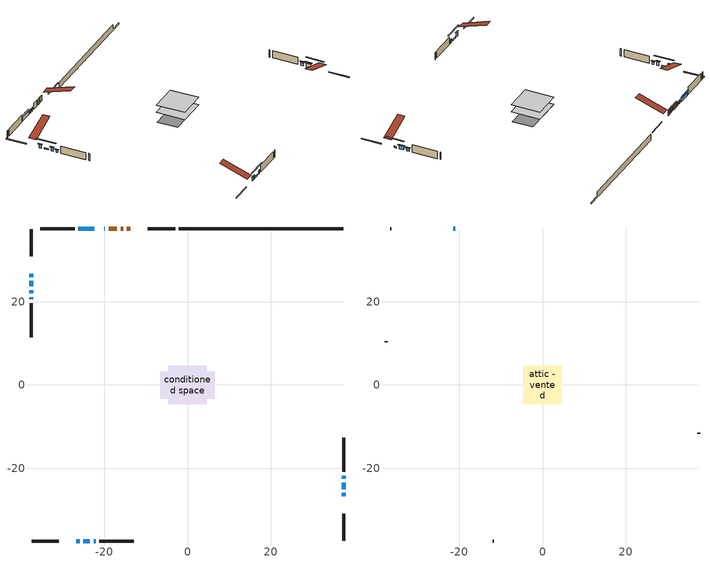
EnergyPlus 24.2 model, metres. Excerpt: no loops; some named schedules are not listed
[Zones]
conditioned space
 floor adiabatic (AdiabaticFloorConstruction): -4.65,-4.65 -4.65,4.65 4.65,4.65 4.65,-4.65 z0.7
 floor foundation (Slab1 construction): -6.59,-3.28 -6.59,3.28 6.59,3.28 6.59,-3.28 z-1.22
 wall outside (RimJoist1 construction): -2.98,37.43 -9.49,37.43 / -37.43,-37.43 -30.92,-37.43 / -37.43,37.43 -37.43,30.92 / 37.43,-37.43 37.43,-30.92 z0.7:1
 wall outside (AdiabaticWallConstruction 1): -13.74,37.43 -14.54,37.43 / -15.47,37.43 -16.02,37.43 / -16.95,37.43 -18.94,37.43 z0.7:2.73
 wall outside (AdiabaticWallConstruction): -19.87,37.43 -20,37.43 / -22.53,-37.43 -22.06,-37.43 z0.7:1.92; -37.43,26.67 -37.43,25.91 / -26.67,-37.43 -25.91,-37.43 / 37.43,-24.98 37.43,-23.46 z0.7:1.87; 37.43,-26.68 37.43,-25.91 / -24.98,-37.43 -23.46,-37.43 z0.7:1.21; -37.43,24.98 -37.43,23.71 z0.7:1.13; 37.43,-22.53 37.43,-21.77 z0.7:1.62; -22.39,37.43 -26.15,37.43 z0.7:1.97; -37.43,22.79 -37.43,22.02 z0.7:1.84; -37.43,21.1 -37.43,20.58 z0.7:1.44
 wall outside (Wall1 construction): -27.08,37.43 -35.31,37.43 / -21.13,-37.43 -12.9,-37.43 / -37.43,19.66 -37.43,11.43 / 37.43,-20.84 37.43,-12.61 z0.7:3.14
 wall foundation (FoundationWall1 construction): -2.05,37.43,-1.22 -2.05,37.43,0.7 33.48,37.43,0.7 33.48,37.43,-0.76 37.43,37.43,-0.76 37.43,37.43,-1.22
 window (WindowConstruction 7): -19.87,37.43 -20,37.43 z0.7:1.92
 window (WindowConstruction 5): -37.43,26.67 -37.43,25.91 z0.7:1.87
 window (WindowConstruction 6): -26.67,-37.43 -25.91,-37.43 z0.7:1.87
 window (WindowConstruction 9): 37.43,-26.67 37.43,-25.91 z0.7:1.21
 window (WindowConstruction 10): -37.43,24.98 -37.43,23.72 z0.7:1.13
 window (WindowConstruction 11): -24.98,-37.43 -23.46,-37.43 z0.7:1.21
 window (WindowConstruction 8): -22.53,-37.43 -22.06,-37.43 z0.7:1.92
 window (WindowConstruction): 37.43,-24.98 37.43,-23.46 z0.7:1.87
 window (WindowConstruction 1): 37.43,-22.53 37.43,-21.77 z0.7:1.61
 window (WindowConstruction 2): -22.39,37.43 -26.15,37.43 z0.7:1.97
 window (WindowConstruction 3): -37.43,22.79 -37.43,22.02 z0.7:1.84
 window (WindowConstruction 4): -37.43,21.1 -37.43,20.59 z0.7:1.44
 door (Door): -13.74,37.43 -14.54,37.43 z0.7:2.73
 door (Door 1): -15.47,37.43 -16.02,37.43 z0.7:2.73
 door (Door 2): -16.95,37.43 -18.94,37.43 z0.7:2.73
 ceiling adiabatic (AdiabaticFloorConstruction): 4.65,-4.65 4.65,4.65 -4.65,4.65 -4.65,-4.65 z0.7
attic - vented
 floor to conditioned space (Floor1 construction Reversed): -4.65,-4.65 -4.65,4.65 4.65,4.65 4.65,-4.65 z3.14
 wall outside (AdiabaticWallConstruction): -20.93,37.43 -21.46,37.43 z0.7:1.92
 wall outside (Wall2 construction): -36.24,37.43 -36.5,37.43 / -11.97,-37.43 -11.71,-37.43 / -37.43,10.5 -37.43,10.24 / 37.43,-11.68 37.43,-11.42 z0.7:3.14
 window (WindowConstruction 12): -20.93,37.43 -21.46,37.43 z0.7:1.92
 roof outside (Roof1 construction): -12.81,37.43,3.14 -12.81,28.38,6.16 -10.42,28.38,6.16 -10.42,37.43,3.14; -27.6,-37.43,3.14 -27.6,-28.38,6.16 -29.99,-28.38,6.16 -29.99,-37.43,3.14; -37.43,27.6,3.14 -28.38,27.6,6.16 -28.38,29.99,6.16 -37.43,29.99,3.14; 37.43,-27.6,3.14 28.38,-27.6,6.16 28.38,-29.99,6.16 37.43,-29.99,3.14
shading: -37.43,25.61 -37.43,26.97 -37.73,26.97 -37.73,25.61 z2.17; -25.61,-37.43 -26.97,-37.43 -26.97,-37.73 -25.61,-37.73 z2.17; 37.43,-23.32 37.43,-29.26 37.8,-29.26 37.8,-23.32 z3.8; -37.43,21.13 -37.43,27.57 -37.73,27.57 -37.73,21.13 z3.72; -20.87,-37.43 -27.57,-37.43 -27.57,-37.73 -20.87,-37.73 z3.8; 37.43,-23.16 37.43,-25.28 37.8,-25.28 37.8,-23.16 z2.17; 37.43,-21.47 37.43,-22.83 37.8,-22.83 37.8,-21.47 z1.91; -26.45,37.43 -22.09,37.43 -22.09,37.8 -26.45,37.8 z2.27; -37.43,21.73 -37.43,23.09 -37.73,23.09 -37.73,21.73 z2.14; -37.43,20.29 -37.43,21.39 -37.73,21.39 -37.73,20.29 z1.74
[Building]
Building 1: Terrain=Suburbs
[Site:Location]
Mont Joli AP_QC: Latitude {deg}=48.61; Longitude {deg}=-68.21; Time Zone {hr}=-5; Elevation {m}=52; Keep Site Location Information=Yes
[Site:GroundTemperature:Shallow]
-0.843868, -3.04892, -3.2255, -2.1791, 2.02165, 6.20283, 9.82768, 12.1239, 12.319, 10.4514, 6.91898, 2.86606
[Site:WaterMainsTemperature]
Calculation Method=Schedule; Temperature Schedule=mains temperature schedule
[Material] Roughness=Rough; Thermal Absorptance=0.9
Name | Thickness {m} | Conductivity {W/m-K} | Density {kg/m3} | Specific Heat {J/kg-K} | Solar Absorptance | Visible Absorptance
asphalt or fiberglass shingles | 0.00635 | 0.162714 | 1121.4 | 1465.45 | 0.4 | 0.4
ceiling loosefill ins | 0.0846667 | 0.0480833 | 16.02 | 1046.75 | 0.7 | 0.7
ceiling stud and cavity | 0.1397 | 0.100047 | 65.682 | 1177.47 | 0.7 | 0.7
concrete 4.0 in. | 0.1016 | 1.803125 | 2242.8 | 837.4 | 0.7 | 0.7
concrete 8.0 in. | 0.2032 | 1.803125 | 2242.8 | 837.4 | 0.7 | 0.7
door material | 0.04445 | 0.188738 | 512.64 | 1214.23 | 0.7 | 0.7
door material 1 | 0.04445 | 0.0451087 | 512.64 | 1214.23 | 0.7 | 0.7
exterior vertical ins | 0.00587792 | 0.029427 | 32.04 | 1214.23 | 0.7 | 0.7
floor covering | 0.0127 | 0.0433444 | 54.468 | 1339.84 | 0.6 | 0.6
floor rigid ins; wall rigid ins | 0.512978 | 0.029427 | 32.04 | 1214.23 | 0.7 | 0.7
floor stud and cavity | 0.1397 | 1.75129 | 37.0049 | 1207.88 | 0.7 | 0.7
furniture material conditioned space 1 | 0.1524 | 0.115458 | 640.8 | 1214.23 | 0.6 | 0.6
gypsum board | 0.0127 | 0.160291 | 801 | 837.4 | 0.6 | 0.6
gypsum board 1 | 0.0127 | 0.160291 | 801 | 837.4 | 0.7 | 0.7
osb sheathing 0.5 in. | 0.0127 | 0.115458 | 512.64 | 1214.23 | 0.7 | 0.7
osb sheathing 0.75 in. | 0.01905 | 0.115458 | 512.64 | 1214.23 | 0.7 | 0.7
osb sheathing 2.0 in. | 0.0508 | 0.115458 | 512.64 | 1214.23 | 0.7 | 0.7
rim joist stud and cavity | 0.0508 | 0.0313389 | 125.044 | 1163.47 | 0.6 | 0.6
wall stud and cavity | 0.1397 | 0.0734613 | 139.0536 | 1170.24 | 0.7 | 0.7
wall stud and cavity 1 | 0.0889 | 6.9971 | 50.32683 | 1063.81 | 0.6 | 0.6
wall stud and cavity 2 | 0.0889 | 0.380278 | 52.3479 | 1209.89 | 0.7 | 0.7
wall stud and cavity 3 | 0.0889 | 0.391764 | 83.0341 | 1211.67 | 0.7 | 0.7
wood siding | 0.0254 | 0.102417 | 544.68 | 1172.36 | 0.4 | 0.4
wood siding 1 | 0.00254 | 0.102417 | 544.68 | 1172.36 | 0.4 | 0.4
wood siding 2; wood siding 3; wood siding 4 | 0.0254 | 0.102417 | 544.68 | 1172.36 | 0.7 | 0.7
[WindowMaterial:SimpleGlazingSystem]
Name | U-Factor {W/m2-K} | Solar Heat Gain Coefficient
WindowMaterial | 3.0082 | 0.52
WindowMaterial 1 | 3.03092 | 0.49
WindowMaterial 2 | 2.90203 | 0.68
WindowMaterial 3 | 3.00991 | 0.52
WindowMaterial 4 | 3.06101 | 0.41
WindowMaterial 5 | 5.66551 | 0.54
WindowMaterial 6 | 4.19434 | 0.66
WindowMaterial 7 | 3.01842 | 0.46
WindowMaterial 8 | 2.748152 | 0.41
WindowMaterial 9 | 4.17333 | 0.66
[Construction]
AdiabaticFloorConstruction: floor stud and cavity, floor rigid ins, osb sheathing 0.75 in., floor covering
AdiabaticWallConstruction: wood siding 3, wall rigid ins, wall stud and cavity 2, gypsum board
AdiabaticWallConstruction 1: wood siding 4, wall rigid ins, wall stud and cavity 2, gypsum board
Door: door material
Door 1; Door 2: door material 1
Floor1 construction Reversed: gypsum board, ceiling stud and cavity, ceiling loosefill ins
FoundationWall1 construction: concrete 8.0 in., gypsum board 1
furniture construction conditioned space 1: furniture material conditioned space 1
PartitionWallConstruction: gypsum board, wall stud and cavity 3, gypsum board
RimJoist1 construction: wood siding 2, osb sheathing 2.0 in., rim joist stud and cavity
Roof1 construction: asphalt or fiberglass shingles
Slab1 construction: concrete 4.0 in.
Wall1 construction: wood siding, osb sheathing 0.5 in., wall stud and cavity, gypsum board
Wall2 construction: wood siding 1, wall stud and cavity 1
WindowConstruction; WindowConstruction 5; WindowConstruction 6: WindowMaterial
WindowConstruction 1: WindowMaterial 1
WindowConstruction 10: WindowMaterial 8
WindowConstruction 11; WindowConstruction 9: WindowMaterial 7
WindowConstruction 12: WindowMaterial 9
WindowConstruction 2: WindowMaterial 2
WindowConstruction 3: WindowMaterial 3
WindowConstruction 4: WindowMaterial 4
WindowConstruction 7: WindowMaterial 5
WindowConstruction 8: WindowMaterial 6
[Zone] Multiplier=1; Part of Total Floor Area=Yes
Name | Volume {m3}
attic - vented | 42.3419
conditioned space | 391.3
[Space]
Name | Zone | Volume {m3}
attic - vented 1 | attic - vented | 42.3419
conditioned space 1 | conditioned space | 391.3
[ZoneInfiltration:EffectiveLeakageArea]
infil attic - vented 1: Zone or Space=attic - vented 1; Schedule=Always On Discrete; Effective Air Leakage Area {cm2}=3005.91; Stack Coefficient=0.000379541; Wind Coefficient=1.31628e-05
[ZoneMixing]
whole house fan mix: Zone or Space=attic - vented; Schedule=Always On Continuous; Design Flow Rate Calculation Method=Flow/Zone; Design Flow Rate {m3/s}=0; Source Zone or Space=conditioned space
[SurfaceProperty:ExposedFoundationPerimeter]
Slab1: Exposed Perimeter Calculation Method=TotalExposedPerimeter; Total Exposed Perimeter {m}=39.483
[InternalMass] Zone or ZoneList=conditioned space; Space or SpaceList=conditioned space 1
Name | Construction | Surface Area {m2}
furniture mass conditioned space 1 | furniture construction conditioned space 1 | 69.1279
partition wall mass | PartitionWallConstruction | 172.82
[Lights]
interior lighting: Zone or ZoneList or Space or SpaceList=conditioned space 1; Schedule=interior lighting schedule; Design Level Calculation Method=LightingLevel; Lighting Level {W}=343.2; Return Air Fraction=0; Fraction Radiant=0.6; Fraction Visible=0.2; Fraction Replaceable=1
[People]
occupants: Zone or ZoneList or Space or SpaceList=conditioned space 1; Number of People Schedule=occupants schedule; Number of People Calculation Method=People; Number of People=3; Fraction Radiant=0.314171; Sensible Heat Fraction=0.56303; Activity Level Schedule=occupants activity schedule; Carbon Dioxide Generation Rate {m3/s-W}=0; Enable ASHRAE 55 Comfort Warnings=No; Mean Radiant Temperature Calculation Type=EnclosureAveraged
[ElectricEquipment] Zone or ZoneList or Space or SpaceList=conditioned space 1; Design Level Calculation Method=EquipmentLevel
Name | Schedule | Design Level {W} | Fraction Latent | Fraction Radiant | Fraction Lost
clothes dryer | clothes dryer schedule | 140.772 | 0.015 | 0.081 | 0.85
clothes washer | clothes washer schedule | 32.1985 | 0.03 | 0.162 | 0.7
cooking range | cooking range schedule | 215.147 | 0.08 | 0.432 | 0.2
dishwasher | dishwasher schedule | 66.8632 | 0.3 | 0.18 | 0.4
fridge | fridge schedule | 72.9452 | 0 | 0.6 | 0
mech vent bath fan 0 | mech vent bath fan 0 schedule | 100 | 0 | 0 | 1
mech vent house fan | mech vent house fan schedule | 0 | 0 | 0 | 1
mech vent house fan cfis | mech vent house fan cfis schedule | 0 | 0 | 0 | 0
mech vent range fan 0 | mech vent range fan 0 schedule | 150 | 0 | 0 | 1
misc plug loads | misc plug loads schedule | 494.7 | 0.045 | 0.513 | 0.1
whole house fan | Always On Discrete | 0 | 0 | 0 | 1
[OtherEquipment] Zone or ZoneList or Space or SpaceList=conditioned space 1; Design Level Calculation Method=EquipmentLevel
Name | Fuel Type | Schedule | Design Level {W} | Fraction Latent | Fraction Radiant | Fraction Lost
clothes dryer 1 | Electricity | clothes dryer schedule | 0 | 0.015 | 0.081 | 0.85
cooking range 1 | Electricity | cooking range schedule | 0 | 0.08 | 0.432 | 0.2
general water use latent | None | general water use schedule | 62.594 | 1 | 0 | 0
general water use sensible | None | general water use schedule | -61.6891 | 0 | 0.6 | 0
mech vent house fan latent load | None | Always On Discrete | 0 | 1 | 0 | 0
mech vent house fan sensible load | None | Always On Discrete | 0 | 0 | 0 | 0
water heater energy adjustment1 | Electricity | Always On Discrete | 0.01 | 0 | 0 | 1
[ZoneInfiltration:DesignFlowRate] Zone or ZoneList or Space or SpaceList=conditioned space 1; Schedule=Always On Discrete; Design Flow Rate Calculation Method=Flow/Zone; Design Flow Rate {m3/s}=0
infil flow; natural vent flow; whole house fan flow
[ZoneControl:Thermostat]
conditioned space Thermostat: Zone or ZoneList=conditioned space; Control Type Schedule=conditioned space Thermostat Schedule; Control 1=conditioned space temperature setpoint; Temperature Difference Between Cutout And Setpoint {deltaC}=0
[ZoneHVAC:Baseboard:Convective:Electric]
electric baseboard: Availability Schedule=Always On Discrete; Heating Design Capacity {W}=10517.1; Efficiency=1
[Zone equipment]
conditioned space: electric baseboard
[Foundation:Kiva]
Foundation Kiva 1: Initial Indoor Air Temperature {C}=18; Wall Height Above Grade {m}=0.700004; Wall Depth Below Slab {m}=0.2032; Custom Block Material Name 1=exterior vertical ins; Custom Block Depth 1 {m}=1.92; Custom Block X Position 1 {m}=0.2159; Custom Block Z Position 1 {m}=0
[Foundation:Kiva:Settings]
Soil Conductivity {W/m-K}=0.849921; Soil Density {kg/m3}=1842.3; Soil Specific Heat {J/kg-K}=418.7; Ground Solar Absorptivity=0.9; Ground Thermal Absorptivity=0.9; Ground Surface Roughness {m}=0.03; Far-Field Width {m}=40; Deep-Ground Boundary Condition=ZeroFlux; Deep-Ground Depth {m}=40; Minimum Cell Dimension {m}=0.2; Maximum Cell Growth Coefficient=3; Simulation Timestep=Timestep
[Exterior:Lights]
exterior lighting: Schedule=exterior lighting schedule; Design Level {W}=75.6
[EnergyManagementSystem:GlobalVariable]
infil_program_Qfan
infil_program_Qinf
natural_vent_program_Qnv
natural_vent_program_Qwhf
[EnergyManagementSystem:Sensor]
Name | Output:Variable or Output:Meter Index Key | Output:Variable or Output:Meter
airflow_gain | infil flow | Infiltration Sensible Heat Gain Energy
airflow_gain_1 | natural vent flow | Infiltration Sensible Heat Gain Energy
airflow_gain_2 | whole house fan flow | Infiltration Sensible Heat Gain Energy
airflow_loss | infil flow | Infiltration Sensible Heat Loss Energy
airflow_loss_1 | natural vent flow | Infiltration Sensible Heat Loss Energy
airflow_loss_2 | whole house fan flow | Infiltration Sensible Heat Loss Energy
clg_load_cond |  | Cooling:EnergyTransfer:Zone:CONDITIONED SPACE
clg_sp_s; clg_sp_s_1 | cooling setpoint | Schedule Value
clothes_dryer_exhaust_0_sch_s | clothes dryer exhaust 0 schedule | Schedule Value
conditioned_space_clg_unmet_s | conditioned space | Zone Cooling Setpoint Not Met Time
conditioned_space_htg_unmet_s | conditioned space | Zone Heating Setpoint Not Met Time
cool_season | cooling season schedule | Schedule Value
fridge_tin_s | conditioned space | Zone Mean Air Temperature
htg_load_cond |  | Heating:EnergyTransfer:Zone:CONDITIONED SPACE
htg_sp_s; htg_sp_s_1 | heating setpoint | Schedule Value
ig_ee_conv | clothes dryer | Electric Equipment Convective Heating Energy
ig_ee_conv_2 | cooking range | Electric Equipment Convective Heating Energy
ig_ee_conv_4 | fridge | Electric Equipment Convective Heating Energy
ig_ee_conv_5 | misc plug loads | Electric Equipment Convective Heating Energy
ig_ee_conv_6 | whole house fan | Electric Equipment Convective Heating Energy
ig_ee_rad | clothes dryer | Electric Equipment Radiant Heating Energy
ig_ee_rad_2 | cooking range | Electric Equipment Radiant Heating Energy
ig_ee_rad_4 | fridge | Electric Equipment Radiant Heating Energy
ig_ee_rad_5 | misc plug loads | Electric Equipment Radiant Heating Energy
ig_ee_rad_6 | whole house fan | Electric Equipment Radiant Heating Energy
ig_lgt_conv | interior lighting | Lights Convective Heating Energy
ig_lgt_rad | interior lighting | Lights Radiant Heating Energy
ig_lgt_vis | interior lighting | Lights Visible Radiation Heating Energy
ig_oe_conv | clothes dryer 1 | Other Equipment Convective Heating Energy
ig_oe_conv_1 | cooking range 1 | Other Equipment Convective Heating Energy
ig_oe_conv_2 | general water use latent | Other Equipment Convective Heating Energy
ig_oe_conv_3 | general water use sensible | Other Equipment Convective Heating Energy
ig_oe_conv_4 | water heater energy adjustment1 | Other Equipment Convective Heating Energy
ig_oe_rad | clothes dryer 1 | Other Equipment Radiant Heating Energy
ig_oe_rad_1 | cooking range 1 | Other Equipment Radiant Heating Energy
ig_oe_rad_2 | general water use latent | Other Equipment Radiant Heating Energy
ig_oe_rad_3 | general water use sensible | Other Equipment Radiant Heating Energy
ig_oe_rad_4 | water heater energy adjustment1 | Other Equipment Radiant Heating Energy
ig_ppl_conv | occupants | People Convective Heating Energy
ig_ppl_rad | occupants | People Radiant Heating Energy
im_conv | furniture mass conditioned space 1 | Surface Inside Face Convection Heat Gain Energy
im_conv_1 | partition wall mass | Surface Inside Face Convection Heat Gain Energy
im_ig | furniture mass conditioned space 1 | Surface Inside Face Internal Gains Radiation Heat Gain Energy
im_ig_1 | partition wall mass | Surface Inside Face Internal Gains Radiation Heat Gain Energy
im_lgt | furniture mass conditioned space 1 | Surface Inside Face Lights Radiation Heat Gain Energy
im_lgt_1 | partition wall mass | Surface Inside Face Lights Radiation Heat Gain Energy
im_sol | furniture mass conditioned space 1 | Surface Inside Face Solar Radiation Heat Gain Energy
im_sol_1 | partition wall mass | Surface Inside Face Solar Radiation Heat Gain Energy
im_surf | furniture mass conditioned space 1 | Surface Inside Face Net Surface Thermal Radiation Heat Gain Energy
im_surf_1 | partition wall mass | Surface Inside Face Net Surface Thermal Radiation Heat Gain Energy
mech_vent_bath_fan_0_sch_s | mech vent bath fan 0 schedule | Schedule Value
mech_vent_range_fan_0_sch_s | mech vent range fan 0 schedule | Schedule Value
mv_conv | mech vent bath fan 0 | Electric Equipment Convective Heating Energy
mv_conv_1 | mech vent house fan | Electric Equipment Convective Heating Energy
mv_conv_2 | mech vent house fan cfis | Electric Equipment Convective Heating Energy
mv_conv_3 | mech vent range fan 0 | Electric Equipment Convective Heating Energy
mv_conv_4 | mech vent house fan latent load | Other Equipment Convective Heating Energy
mv_conv_5 | mech vent house fan sensible load | Other Equipment Convective Heating Energy
mv_rad | mech vent bath fan 0 | Electric Equipment Radiant Heating Energy
mv_rad_1 | mech vent house fan | Electric Equipment Radiant Heating Energy
mv_rad_2 | mech vent house fan cfis | Electric Equipment Radiant Heating Energy
mv_rad_3 | mech vent range fan 0 | Electric Equipment Radiant Heating Energy
mv_rad_4 | mech vent house fan latent load | Other Equipment Radiant Heating Energy
mv_rad_5 | mech vent house fan sensible load | Other Equipment Radiant Heating Energy
natural_vent_s | natural vent schedule | Schedule Value
out_pb_s |  | Site Outdoor Air Barometric Pressure
out_wt_s |  | Site Outdoor Air Humidity Ratio
site_vw_s |  | Site Wind Speed
ss_back_out | Window1 | Surface Window Shortwave from Zone Back Out Window Heat Transfer Rate
ss_back_out_1 | Window10 | Surface Window Shortwave from Zone Back Out Window Heat Transfer Rate
ss_back_out_10 | Window8 | Surface Window Shortwave from Zone Back Out Window Heat Transfer Rate
ss_back_out_11 | Window9 | Surface Window Shortwave from Zone Back Out Window Heat Transfer Rate
ss_back_out_2 | Window11 | Surface Window Shortwave from Zone Back Out Window Heat Transfer Rate
ss_back_out_3 | Window13 | Surface Window Shortwave from Zone Back Out Window Heat Transfer Rate
ss_back_out_4 | Window14 | Surface Window Shortwave from Zone Back Out Window Heat Transfer Rate
ss_back_out_5 | Window16 | Surface Window Shortwave from Zone Back Out Window Heat Transfer Rate
ss_back_out_6 | Window2 | Surface Window Shortwave from Zone Back Out Window Heat Transfer Rate
ss_back_out_7 | Window3 | Surface Window Shortwave from Zone Back Out Window Heat Transfer Rate
ss_back_out_8 | Window5 | Surface Window Shortwave from Zone Back Out Window Heat Transfer Rate
ss_back_out_9 | Window6 | Surface Window Shortwave from Zone Back Out Window Heat Transfer Rate
ss_conv | Door1 | Surface Inside Face Convection Heat Gain Energy
ss_conv_1 | Door2 | Surface Inside Face Convection Heat Gain Energy
ss_conv_10 | Window3 | Surface Inside Face Convection Heat Gain Energy
ss_conv_11 | Window5 | Surface Inside Face Convection Heat Gain Energy
ss_conv_12 | Window6 | Surface Inside Face Convection Heat Gain Energy
ss_conv_13 | Window8 | Surface Inside Face Convection Heat Gain Energy
ss_conv_14 | Window9 | Surface Inside Face Convection Heat Gain Energy
ss_conv_2 | Door3 | Surface Inside Face Convection Heat Gain Energy
ss_conv_3 | Window1 | Surface Inside Face Convection Heat Gain Energy
ss_conv_4 | Window10 | Surface Inside Face Convection Heat Gain Energy
ss_conv_5 | Window11 | Surface Inside Face Convection Heat Gain Energy
ss_conv_6 | Window13 | Surface Inside Face Convection Heat Gain Energy
ss_conv_7 | Window14 | Surface Inside Face Convection Heat Gain Energy
ss_conv_8 | Window16 | Surface Inside Face Convection Heat Gain Energy
ss_conv_9 | Window2 | Surface Inside Face Convection Heat Gain Energy
ss_ig | Door1 | Surface Inside Face Internal Gains Radiation Heat Gain Energy
ss_ig_1 | Door2 | Surface Inside Face Internal Gains Radiation Heat Gain Energy
ss_ig_10 | Window3 | Surface Inside Face Internal Gains Radiation Heat Gain Energy
ss_ig_11 | Window5 | Surface Inside Face Internal Gains Radiation Heat Gain Energy
ss_ig_12 | Window6 | Surface Inside Face Internal Gains Radiation Heat Gain Energy
ss_ig_13 | Window8 | Surface Inside Face Internal Gains Radiation Heat Gain Energy
ss_ig_14 | Window9 | Surface Inside Face Internal Gains Radiation Heat Gain Energy
ss_ig_2 | Door3 | Surface Inside Face Internal Gains Radiation Heat Gain Energy
ss_ig_3 | Window1 | Surface Inside Face Internal Gains Radiation Heat Gain Energy
ss_ig_4 | Window10 | Surface Inside Face Internal Gains Radiation Heat Gain Energy
ss_ig_5 | Window11 | Surface Inside Face Internal Gains Radiation Heat Gain Energy
ss_ig_6 | Window13 | Surface Inside Face Internal Gains Radiation Heat Gain Energy
ss_ig_7 | Window14 | Surface Inside Face Internal Gains Radiation Heat Gain Energy
ss_ig_8 | Window16 | Surface Inside Face Internal Gains Radiation Heat Gain Energy
ss_ig_9 | Window2 | Surface Inside Face Internal Gains Radiation Heat Gain Energy
ss_lgt | Door1 | Surface Inside Face Lights Radiation Heat Gain Energy
ss_lgt_1 | Door2 | Surface Inside Face Lights Radiation Heat Gain Energy
ss_lgt_2 | Door3 | Surface Inside Face Lights Radiation Heat Gain Energy
ss_sol | Door1 | Surface Inside Face Solar Radiation Heat Gain Energy
ss_sol_1 | Door2 | Surface Inside Face Solar Radiation Heat Gain Energy
ss_sol_2 | Door3 | Surface Inside Face Solar Radiation Heat Gain Energy
ss_surf | Door1 | Surface Inside Face Net Surface Thermal Radiation Heat Gain Energy
ss_surf_1 | Door2 | Surface Inside Face Net Surface Thermal Radiation Heat Gain Energy
ss_surf_10 | Window3 | Surface Inside Face Net Surface Thermal Radiation Heat Gain Energy
ss_surf_11 | Window5 | Surface Inside Face Net Surface Thermal Radiation Heat Gain Energy
ss_surf_12 | Window6 | Surface Inside Face Net Surface Thermal Radiation Heat Gain Energy
ss_surf_13 | Window8 | Surface Inside Face Net Surface Thermal Radiation Heat Gain Energy
ss_surf_14 | Window9 | Surface Inside Face Net Surface Thermal Radiation Heat Gain Energy
ss_surf_2 | Door3 | Surface Inside Face Net Surface Thermal Radiation Heat Gain Energy
ss_surf_3 | Window1 | Surface Inside Face Net Surface Thermal Radiation Heat Gain Energy
ss_surf_4 | Window10 | Surface Inside Face Net Surface Thermal Radiation Heat Gain Energy
ss_surf_5 | Window11 | Surface Inside Face Net Surface Thermal Radiation Heat Gain Energy
ss_surf_6 | Window13 | Surface Inside Face Net Surface Thermal Radiation Heat Gain Energy
ss_surf_7 | Window14 | Surface Inside Face Net Surface Thermal Radiation Heat Gain Energy
ss_surf_8 | Window16 | Surface Inside Face Net Surface Thermal Radiation Heat Gain Energy
ss_surf_9 | Window2 | Surface Inside Face Net Surface Thermal Radiation Heat Gain Energy
ss_trans_in | Window1 | Surface Window Transmitted Solar Radiation Rate
ss_trans_in_1 | Window10 | Surface Window Transmitted Solar Radiation Rate
ss_trans_in_10 | Window8 | Surface Window Transmitted Solar Radiation Rate
ss_trans_in_11 | Window9 | Surface Window Transmitted Solar Radiation Rate
ss_trans_in_2 | Window11 | Surface Window Transmitted Solar Radiation Rate
ss_trans_in_3 | Window13 | Surface Window Transmitted Solar Radiation Rate
ss_trans_in_4 | Window14 | Surface Window Transmitted Solar Radiation Rate
ss_trans_in_5 | Window16 | Surface Window Transmitted Solar Radiation Rate
ss_trans_in_6 | Window2 | Surface Window Transmitted Solar Radiation Rate
ss_trans_in_7 | Window3 | Surface Window Transmitted Solar Radiation Rate
ss_trans_in_8 | Window5 | Surface Window Transmitted Solar Radiation Rate
ss_trans_in_9 | Window6 | Surface Window Transmitted Solar Radiation Rate
ss_trans_out | Window1 | Surface Inside Face Initial Transmitted Diffuse Transmitted Out Window Solar Radiation Rate
ss_trans_out_1 | Window10 | Surface Inside Face Initial Transmitted Diffuse Transmitted Out Window Solar Radiation Rate
ss_trans_out_10 | Window8 | Surface Inside Face Initial Transmitted Diffuse Transmitted Out Window Solar Radiation Rate
ss_trans_out_11 | Window9 | Surface Inside Face Initial Transmitted Diffuse Transmitted Out Window Solar Radiation Rate
ss_trans_out_2 | Window11 | Surface Inside Face Initial Transmitted Diffuse Transmitted Out Window Solar Radiation Rate
ss_trans_out_3 | Window13 | Surface Inside Face Initial Transmitted Diffuse Transmitted Out Window Solar Radiation Rate
ss_trans_out_4 | Window14 | Surface Inside Face Initial Transmitted Diffuse Transmitted Out Window Solar Radiation Rate
